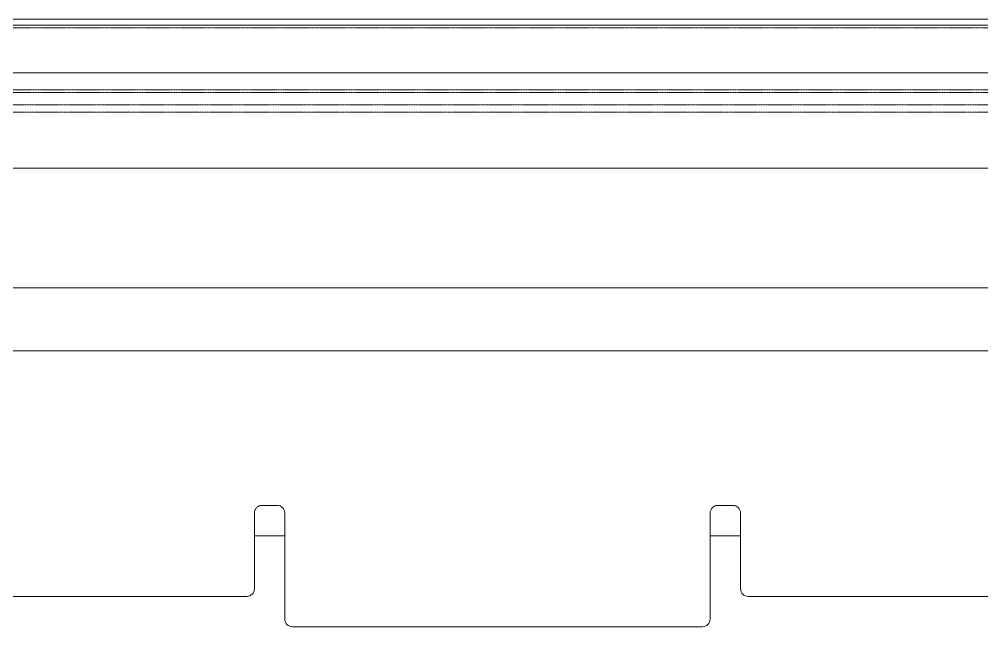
# Model space of a CAD drawing. Header units: millimetres. Extents: x 60499 to 556746, y 248297 to 497145.
# Drawn here: x 273810 to 282588, y 346965 to 352507 of the extents above; entities that cross this region are included whole.
import ezdxf

# ---------------------------------------------------------------- set-up
doc = ezdxf.new("R2010")
doc.units = ezdxf.units.MM
doc.linetypes.add('PHANTOM', pattern=[20, 10, -2, 2, -2, 2, -2])

msp = doc.modelspace()

# ---------------------------------------------------------------- linework, layer by layer
at = {"color": 7, "lineweight": 13, "ltscale": 0.03937}
for p, q in [((266147.7, 352506.8), (290258.9, 352506.8)), ((266147.7, 352453.6), (290258.9, 352453.6)), ((266147.7, 352019), (290258.9, 352019)), ((264053.9, 351148.3), (292286.2, 351148.3)), ((264053.9, 350057.1), (292286.2, 350057.1)), ((290258.9, 349480.8), (266147.7, 349480.8)), ((275884.2, 347241.4), (272698.2, 347241.4)), ((280458.1, 347241.4), (283644.1, 347241.4)), ((280041.3, 346965.2), (276301, 346965.2))]:
    msp.add_line(p, q, dxfattribs=at)
at = {"color": 7, "linetype": 'PHANTOM', "lineweight": 13, "ltscale": 0.03937}
for p, q in [((290258.9, 352427), (266147.7, 352427)), ((290258.9, 351862.8), (266147.7, 351862.8)), ((290258.9, 351838.5), (266147.7, 351838.5)), ((266147.7, 351724.7), (290258.9, 351724.7)), ((266147.7, 351660), (290258.9, 351660))]:
    msp.add_line(p, q, dxfattribs=at)
at = {"color": 7, "lineweight": 13, "ltscale": 0.009425}
for p, q in [((275954, 347584.8), (275954, 348002.7)), ((280388.3, 348002.7), (280388.3, 347584.8))]:
    msp.add_line(p, q, dxfattribs=at)
at = {"color": 7, "lineweight": 13, "ltscale": 0.0031}
for p, q in [((276023.9, 348072.5), (276161.3, 348072.5)), ((280181, 348072.5), (280318.4, 348072.5))]:
    msp.add_line(p, q, dxfattribs=at)
at = {"color": 7, "lineweight": 13, "ltscale": 0.002775}
for p, q in [((276231.2, 348002.7), (276231.2, 347879.6)), ((280111.1, 348002.7), (280111.1, 347879.6))]:
    msp.add_line(p, q, dxfattribs=at)
at = {"color": 7, "lineweight": 13, "ltscale": 0.001744}
for p, q in [((276231.2, 347879.6), (276231.2, 347802.3)), ((280111.1, 347802.3), (280111.1, 347879.6))]:
    msp.add_line(p, q, dxfattribs=at)
at = {"color": 7, "lineweight": 13, "ltscale": 0.00625}
for p, q in [((275954, 347795.4), (276231.2, 347795.4)), ((280111.1, 347795.4), (280388.3, 347795.4))]:
    msp.add_line(p, q, dxfattribs=at)
at = {"color": 7, "lineweight": 13, "ltscale": 0.00215}
for p, q in [((276231.2, 347707), (276231.2, 347802.3)), ((280111.1, 347802.3), (280111.1, 347707))]:
    msp.add_line(p, q, dxfattribs=at)
at = {"color": 7, "lineweight": 13, "ltscale": 0.001903}
for p, q in [((276231.2, 347622.6), (276231.2, 347707)), ((280111.1, 347622.6), (280111.1, 347707))]:
    msp.add_line(p, q, dxfattribs=at)
at = {"color": 7, "lineweight": 13, "ltscale": 9.68993e-05}
for p, q in [((275954, 347580.5), (275954, 347584.8)), ((280388.3, 347584.8), (280388.3, 347580.5))]:
    msp.add_line(p, q, dxfattribs=at)
at = {"color": 7, "lineweight": 13, "ltscale": 0.006071}
for p, q in [((275954, 347580.5), (275954, 347311.2)), ((280388.3, 347580.5), (280388.3, 347311.2))]:
    msp.add_line(p, q, dxfattribs=at)
at = {"color": 7, "lineweight": 13, "ltscale": 0.01325}
for p, q in [((276231.2, 347622.6), (276231.2, 347035)), ((280111.1, 347622.6), (280111.1, 347035))]:
    msp.add_line(p, q, dxfattribs=at)
at = {"color": 7, "lineweight": 13, "ltscale": 0.03937}
for centre, start, end in [((276023.9, 348002.7), 90, 179.99999), ((276161.3, 348002.7), 0, 89.99999), ((280181, 348002.7), 90, 179.99999), ((280318.4, 348002.7), 0, 89.99999), ((275884.2, 347311.2), 270, 359.99999), ((280458.1, 347311.2), 180.00001, 270), ((276301, 347035), 180.00001, 270), ((280041.3, 347035), 270, 359.99999)]:
    msp.add_arc(centre, 69.8, start, end, dxfattribs=at)

doc.saveas('drawing.dxf')
